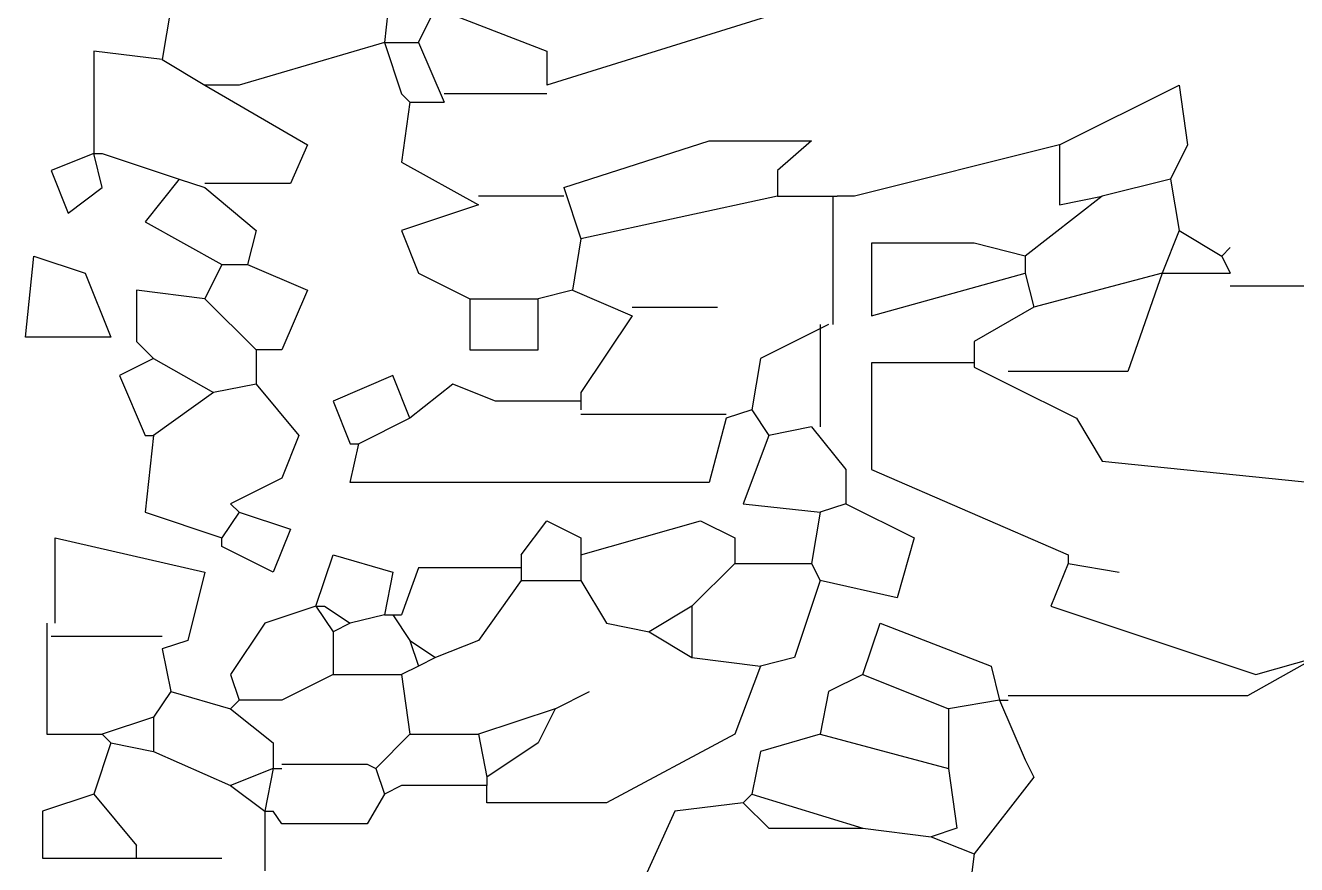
# Model space of a CAD drawing. Header units: metres. Extents: x -4 to 3.1, y -0.2 to 10.8.
# Drawn here: x -0.125 to 1.568, y 3.958 to 5.077 of the extents above; entities that cross this region are included whole.
import ezdxf

# ---------------------------------------------------------------- set-up
doc = ezdxf.new("R2010")
doc.units = ezdxf.units.M

msp = doc.modelspace()

# ---------------------------------------------------------------- linework, layer by layer
at = {"flags": 128}
for points in [[(0.3642, 5.1563), (0.3529, 5.0539)], [(0.0683, 5.0994), (0.0569, 5.0311)], [(0.3984, 5.0539), (0.4212, 5.0994), (0.5691, 5.0425), (0.5691, 4.9969)], [(0.3984, 5.0539), (0.4212, 5.0994), (0.5691, 5.0425), (0.5691, 4.9969)], [(0.9334, 5.1108), (0.5691, 4.9969)], [(0.9334, 5.1108), (0.5691, 4.9969)], [(0.9334, 5.1108), (0.5691, 4.9969)], [(0.3529, 5.0539), (0.1594, 4.9969), (0.1138, 4.9969)], [(0.3529, 5.0539), (0.1594, 4.9969), (0.1138, 4.9969)], [(0.3529, 5.0539), (0.1594, 4.9969), (0.1138, 4.9969)], [(0.3529, 5.0539), (0.3642, 5.0539)], [(0.3529, 5.0539), (0.3642, 5.0539)], [(0.3529, 5.0539), (0.3756, 4.9856), (0.387, 4.9742)], [(0.3642, 5.0539), (0.3984, 5.0539)], [(0.3642, 5.0539), (0.3984, 5.0539)], [(0.3984, 5.0539), (0.4325, 4.9742)], [(0.3984, 5.0539), (0.4325, 4.9742)], [(0.3984, 5.0539), (0.4325, 4.9742)], [(0.3984, 5.0539), (0.4325, 4.9742)], [(0.3984, 5.0539), (0.4325, 4.9742)], [(0.3984, 5.0539), (0.4325, 4.9742)], [(0.3984, 5.0539), (0.4325, 4.9742)], [(0.3984, 5.0539), (0.4325, 4.9742)], [(0.3984, 5.0539), (0.4325, 4.9742)], [(0.3984, 5.0539), (0.4325, 4.9742)], [(0.0569, 5.0311), (-0.0341, 5.0425), (-0.0341, 4.9059)], [(0.0569, 5.0311), (0.1138, 4.9969)], [(0.0569, 5.0311), (0.1138, 4.9969)], [(0.0569, 5.0311), (0.1138, 4.9969)], [(0.1138, 4.9969), (0.2504, 4.9173), (0.2277, 4.866), (0.1138, 4.866)], [(0.1138, 4.9969), (0.2504, 4.9173), (0.2277, 4.866), (0.1138, 4.866)], [(0.1138, 4.9969), (0.2504, 4.9173), (0.2277, 4.866), (0.1138, 4.866)], [(0.1138, 4.9969), (0.2504, 4.9173), (0.2277, 4.866), (0.1138, 4.866)], [(0.1138, 4.9969), (0.2504, 4.9173), (0.2277, 4.866), (0.1138, 4.866)], [(0.1138, 4.9969), (0.2504, 4.9173), (0.2277, 4.866), (0.1138, 4.866)], [(0.1138, 4.9969), (0.2504, 4.9173), (0.2277, 4.866), (0.1138, 4.866)], [(0.1138, 4.9969), (0.2504, 4.9173), (0.2277, 4.866), (0.1138, 4.866)], [(0.1138, 4.9969), (0.2504, 4.9173), (0.2277, 4.866), (0.1138, 4.866)], [(1.2521, 4.9173), (1.4114, 4.9969), (1.4228, 4.9173), (1.4001, 4.8717)], [(1.2521, 4.9173), (1.4114, 4.9969), (1.4228, 4.9173), (1.4001, 4.8717)], [(1.2521, 4.9173), (1.4114, 4.9969), (1.4228, 4.9173), (1.4001, 4.8717)], [(0.5691, 4.9856), (0.4325, 4.9856)], [(0.387, 4.9742), (0.3756, 4.8945), (0.4781, 4.8376)], [(0.387, 4.9742), (0.4325, 4.9742)], [(0.5919, 4.8604), (0.7854, 4.923), (0.922, 4.923), (0.8765, 4.8831), (0.8765, 4.849)], [(1.2521, 4.9173), (0.9789, 4.849), (0.9561, 4.849)], [(1.2521, 4.9173), (0.9789, 4.849), (0.9561, 4.849)], [(1.2521, 4.9173), (1.2521, 4.8376), (1.309, 4.849)], [(1.2521, 4.9173), (1.2521, 4.8376), (1.309, 4.849)], [(-0.0341, 4.9059), (-0.0911, 4.8831), (-0.0683, 4.8262), (-0.0228, 4.8604), (-0.0341, 4.9059)], [(-0.0341, 4.9059), (-0.0911, 4.8831), (-0.0683, 4.8262), (-0.0228, 4.8604), (-0.0341, 4.9059)], [(-0.0341, 4.9059), (-0.0911, 4.8831), (-0.0683, 4.8262), (-0.0228, 4.8604), (-0.0341, 4.9059)], [(-0.0341, 4.9059), (-0.0911, 4.8831), (-0.0683, 4.8262), (-0.0228, 4.8604), (-0.0341, 4.9059)], [(-0.0341, 4.9059), (-0.0228, 4.9059)], [(-0.0228, 4.9059), (0.0797, 4.8717)], [(-0.0228, 4.9059), (0.0797, 4.8717)], [(0.0797, 4.8717), (0.0341, 4.8148), (0.1366, 4.7579)], [(0.0797, 4.8717), (0.0341, 4.8148), (0.1366, 4.7579)], [(0.0797, 4.8717), (0.0341, 4.8148), (0.1366, 4.7579)], [(0.0797, 4.8717), (0.0341, 4.8148), (0.1366, 4.7579)], [(0.0797, 4.8717), (0.0341, 4.8148), (0.1366, 4.7579)], [(0.0797, 4.8717), (0.1138, 4.8604)], [(0.0797, 4.8717), (0.1138, 4.8604)], [(0.0797, 4.8717), (0.1138, 4.8604)], [(0.0797, 4.8717), (0.1138, 4.8604)], [(0.0797, 4.8717), (0.1138, 4.8604)], [(0.0797, 4.8717), (0.1138, 4.8604)], [(0.1138, 4.8604), (0.1821, 4.8034), (0.1707, 4.7579)], [(0.1138, 4.8604), (0.1821, 4.8034), (0.1707, 4.7579)], [(0.1138, 4.8604), (0.1821, 4.8034), (0.1707, 4.7579)], [(0.5919, 4.8604), (0.6147, 4.7921)], [(0.5919, 4.8604), (0.6147, 4.7921)], [(1.4001, 4.8717), (1.309, 4.849)], [(1.4001, 4.8717), (1.309, 4.849)], [(1.4001, 4.8717), (1.4114, 4.8034)], [(1.4001, 4.8717), (1.4114, 4.8034)], [(0.5919, 4.849), (0.4781, 4.849)], [(0.8765, 4.849), (0.6147, 4.7921)], [(0.8765, 4.849), (0.6147, 4.7921)], [(0.8765, 4.849), (0.6147, 4.7921)], [(0.8765, 4.849), (0.6147, 4.7921)], [(0.8765, 4.849), (0.6147, 4.7921)], [(0.8765, 4.849), (0.9561, 4.849)], [(0.9504, 4.849), (0.9504, 4.6782)], [(1.309, 4.849), (1.2065, 4.7693)], [(0.4781, 4.8376), (0.3756, 4.8034), (0.3984, 4.7465), (0.4667, 4.7124)], [(0.4781, 4.8376), (0.3756, 4.8034), (0.3984, 4.7465), (0.4667, 4.7124)], [(0.4781, 4.8376), (0.3756, 4.8034), (0.3984, 4.7465), (0.4667, 4.7124)], [(0.4781, 4.8376), (0.3756, 4.8034), (0.3984, 4.7465), (0.4667, 4.7124)], [(0.4781, 4.8376), (0.3756, 4.8034), (0.3984, 4.7465), (0.4667, 4.7124)], [(0.4781, 4.8376), (0.3756, 4.8034), (0.3984, 4.7465), (0.4667, 4.7124)], [(1.4797, 4.7295), (1.6277, 4.7295), (1.8781, 4.7807), (2.0033, 4.8376), (2.0944, 4.8148), (2.0944, 4.701), (2.0489, 4.6327), (2.1399, 4.5189)], [(1.4797, 4.7295), (1.6277, 4.7295), (1.8781, 4.7807), (2.0033, 4.8376), (2.0944, 4.8148), (2.0944, 4.701), (2.0489, 4.6327), (2.1399, 4.5189)], [(1.4797, 4.7295), (1.6277, 4.7295), (1.8781, 4.7807), (2.0033, 4.8376), (2.0944, 4.8148), (2.0944, 4.701), (2.0489, 4.6327), (2.1399, 4.5189)], [(0.6147, 4.7921), (0.6033, 4.7238)], [(1.4114, 4.8034), (1.3887, 4.7465)], [(1.4114, 4.8034), (1.4684, 4.7693)], [(1.4114, 4.8034), (1.4684, 4.7693)], [(1.2065, 4.7693), (1.1383, 4.7864), (1.0017, 4.7864), (1.0017, 4.6896), (1.2065, 4.7465)], [(1.2065, 4.7693), (1.1383, 4.7864), (1.0017, 4.7864), (1.0017, 4.6896), (1.2065, 4.7465)], [(1.2065, 4.7693), (1.1383, 4.7864), (1.0017, 4.7864), (1.0017, 4.6896), (1.2065, 4.7465)], [(1.4684, 4.7693), (1.4797, 4.7807)], [(1.4684, 4.7693), (1.4797, 4.7807)], [(-0.1138, 4.7693), (-0.0455, 4.7465), (-0.0114, 4.6612), (-0.1252, 4.6612), (-0.1138, 4.7693)], [(0.1366, 4.7579), (0.1138, 4.7124)], [(0.1366, 4.7579), (0.1138, 4.7124)], [(0.1366, 4.7579), (0.1707, 4.7579)], [(0.1707, 4.7579), (0.2504, 4.7238), (0.2163, 4.6441), (0.1821, 4.6441)], [(0.1707, 4.7579), (0.2504, 4.7238), (0.2163, 4.6441), (0.1821, 4.6441)], [(0.1707, 4.7579), (0.2504, 4.7238), (0.2163, 4.6441), (0.1821, 4.6441)], [(0.1707, 4.7579), (0.2504, 4.7238), (0.2163, 4.6441), (0.1821, 4.6441)], [(0.1707, 4.7579), (0.2504, 4.7238), (0.2163, 4.6441), (0.1821, 4.6441)], [(0.1707, 4.7579), (0.2504, 4.7238), (0.2163, 4.6441), (0.1821, 4.6441)], [(1.2065, 4.7693), (1.2065, 4.7465)], [(1.4684, 4.7693), (1.4797, 4.7465)], [(1.3887, 4.7465), (1.3431, 4.6156), (1.1838, 4.6156)], [(1.3887, 4.7465), (1.3431, 4.6156), (1.1838, 4.6156)], [(1.3887, 4.7465), (1.3431, 4.6156), (1.1838, 4.6156)], [(1.3887, 4.7465), (1.3431, 4.6156), (1.1838, 4.6156)], [(1.3887, 4.7465), (1.3431, 4.6156), (1.1838, 4.6156)], [(1.3887, 4.7465), (1.3431, 4.6156), (1.1838, 4.6156)], [(1.3887, 4.7465), (1.3431, 4.6156), (1.1838, 4.6156)], [(1.3887, 4.7465), (1.3431, 4.6156), (1.1838, 4.6156)], [(1.3887, 4.7465), (1.3431, 4.6156), (1.1838, 4.6156)], [(1.3887, 4.7465), (1.3431, 4.6156), (1.1838, 4.6156)], [(1.3887, 4.7465), (1.3431, 4.6156), (1.1838, 4.6156)], [(1.2065, 4.7465), (1.2179, 4.701)], [(1.2065, 4.7465), (1.2179, 4.701)], [(1.3887, 4.7465), (1.2179, 4.701)], [(1.3887, 4.7465), (1.2179, 4.701)], [(1.3887, 4.7465), (1.2179, 4.701)], [(1.3887, 4.7465), (1.4001, 4.7465)], [(1.4001, 4.7465), (1.4797, 4.7465)], [(1.4001, 4.7465), (1.4797, 4.7465)], [(1.4001, 4.7465), (1.4797, 4.7465)], [(1.4001, 4.7465), (1.4797, 4.7465)], [(1.4001, 4.7465), (1.4797, 4.7465)], [(0.1138, 4.7124), (0.0228, 4.7238), (0.0228, 4.6555), (0.0455, 4.6327)], [(0.1138, 4.7124), (0.0228, 4.7238), (0.0228, 4.6555), (0.0455, 4.6327)], [(0.1138, 4.7124), (0.0228, 4.7238), (0.0228, 4.6555), (0.0455, 4.6327)], [(0.1138, 4.7124), (0.0228, 4.7238), (0.0228, 4.6555), (0.0455, 4.6327)], [(0.1138, 4.7124), (0.0228, 4.7238), (0.0228, 4.6555), (0.0455, 4.6327)], [(0.1138, 4.7124), (0.1821, 4.6441)], [(0.1138, 4.7124), (0.1821, 4.6441)], [(0.1138, 4.7124), (0.1821, 4.6441)], [(0.4667, 4.7124), (0.4667, 4.6441), (0.5577, 4.6441), (0.5577, 4.7124)], [(0.4667, 4.7124), (0.5577, 4.7124)], [(0.4667, 4.7124), (0.4667, 4.6441), (0.5577, 4.6441), (0.5577, 4.7124)], [(0.4667, 4.7124), (0.5577, 4.7124)], [(0.4667, 4.7124), (0.4667, 4.6441), (0.5577, 4.6441), (0.5577, 4.7124)], [(0.6033, 4.7238), (0.5577, 4.7124)], [(0.6033, 4.7238), (0.683, 4.6896)], [(0.6033, 4.7238), (0.683, 4.6896)], [(0.683, 4.701), (0.7968, 4.701)], [(1.2179, 4.701), (1.1383, 4.6555), (1.1383, 4.6213)], [(1.2179, 4.701), (1.1383, 4.6555), (1.1383, 4.6213)], [(1.2179, 4.701), (1.1383, 4.6555), (1.1383, 4.6213)], [(0.683, 4.6896), (0.6147, 4.5872), (0.6147, 4.5644)], [(0.683, 4.6896), (0.6147, 4.5872), (0.6147, 4.5644)], [(0.683, 4.6896), (0.6147, 4.5872), (0.6147, 4.5644)], [(0.9447, 4.6782), (0.8537, 4.6327), (0.8423, 4.5644)], [(0.9334, 4.6782), (0.9334, 4.5416)], [(0.9334, 4.6782), (0.9334, 4.5416)], [(0.9334, 4.6782), (0.9334, 4.5416)], [(0.1821, 4.6441), (0.1821, 4.5986)], [(0.1821, 4.6441), (0.1821, 4.5986)], [(0.0455, 4.6327), (0, 4.6099), (0.0341, 4.5303), (0.0455, 4.5303)], [(0.0455, 4.6327), (0.1252, 4.5872)], [(1.1383, 4.627), (1.0017, 4.627), (1.0017, 4.4847), (1.2635, 4.3709), (1.2635, 4.3595)], [(1.1383, 4.627), (1.0017, 4.627), (1.0017, 4.4847), (1.2635, 4.3709), (1.2635, 4.3595)], [(1.1383, 4.627), (1.0017, 4.627), (1.0017, 4.4847), (1.2635, 4.3709), (1.2635, 4.3595)], [(0.387, 4.553), (0.3642, 4.6099), (0.2846, 4.5758), (0.3073, 4.5189), (0.3187, 4.5189)], [(0.387, 4.553), (0.3642, 4.6099), (0.2846, 4.5758), (0.3073, 4.5189), (0.3187, 4.5189)], [(0.387, 4.553), (0.3642, 4.6099), (0.2846, 4.5758), (0.3073, 4.5189), (0.3187, 4.5189)], [(0.387, 4.553), (0.3642, 4.6099), (0.2846, 4.5758), (0.3073, 4.5189), (0.3187, 4.5189)], [(1.1383, 4.6213), (1.1838, 4.5986)], [(1.1383, 4.6213), (1.1838, 4.5986)], [(0.1821, 4.5986), (0.1252, 4.5872)], [(0.1821, 4.5986), (0.239, 4.5303), (0.2163, 4.4733), (0.148, 4.4392), (0.1594, 4.4278)], [(0.6147, 4.5758), (0.5008, 4.5758), (0.4439, 4.5986), (0.387, 4.553)], [(0.6147, 4.5758), (0.5008, 4.5758), (0.4439, 4.5986), (0.387, 4.553)], [(0.6147, 4.5758), (0.5008, 4.5758), (0.4439, 4.5986), (0.387, 4.553)], [(0.6147, 4.5758), (0.5008, 4.5758), (0.4439, 4.5986), (0.387, 4.553)], [(0.6147, 4.5758), (0.5008, 4.5758), (0.4439, 4.5986), (0.387, 4.553)], [(1.1838, 4.5986), (1.2748, 4.553), (1.309, 4.4961), (1.7529, 4.4506), (2.1399, 4.5189)], [(1.1838, 4.5986), (1.2748, 4.553), (1.309, 4.4961), (1.7529, 4.4506), (2.1399, 4.5189)], [(1.1838, 4.5986), (1.2748, 4.553), (1.309, 4.4961), (1.7529, 4.4506), (2.1399, 4.5189)], [(1.1838, 4.5986), (1.2748, 4.553), (1.309, 4.4961), (1.7529, 4.4506), (2.1399, 4.5189)], [(1.1838, 4.5986), (1.2748, 4.553), (1.309, 4.4961), (1.7529, 4.4506), (2.1399, 4.5189)], [(1.1838, 4.5986), (1.2748, 4.553), (1.309, 4.4961), (1.7529, 4.4506), (2.1399, 4.5189)], [(0.1252, 4.5872), (0.0455, 4.5303)], [(0.1252, 4.5872), (0.0455, 4.5303)], [(0.1252, 4.5872), (0.0455, 4.5303)], [(0.1252, 4.5872), (0.0455, 4.5303)], [(0.1252, 4.5872), (0.0455, 4.5303)], [(0.1252, 4.5872), (0.0455, 4.5303)], [(0.6147, 4.5587), (0.8082, 4.5587)], [(0.8423, 4.5644), (0.8082, 4.553)], [(0.8423, 4.5644), (0.8082, 4.553)], [(0.8423, 4.5644), (0.8082, 4.553)], [(0.8423, 4.5644), (0.8082, 4.553)], [(0.8423, 4.5644), (0.8082, 4.553)], [(0.8423, 4.5644), (0.8651, 4.5303)], [(0.8082, 4.553), (0.7854, 4.4677), (0.3073, 4.4677), (0.3187, 4.5189)], [(0.8082, 4.553), (0.7854, 4.4677), (0.3073, 4.4677), (0.3187, 4.5189)], [(0.8082, 4.553), (0.7854, 4.4677), (0.3073, 4.4677), (0.3187, 4.5189)], [(0.8082, 4.553), (0.7854, 4.4677), (0.3073, 4.4677), (0.3187, 4.5189)], [(0.387, 4.553), (0.3187, 4.5189)], [(0.922, 4.5416), (0.8651, 4.5303)], [(0.922, 4.5416), (0.8651, 4.5303)], [(0.922, 4.5416), (0.9675, 4.4847), (0.9675, 4.4392)], [(0.922, 4.5416), (0.9675, 4.4847), (0.9675, 4.4392)], [(0.922, 4.5416), (0.9675, 4.4847), (0.9675, 4.4392)], [(0.0455, 4.5303), (0.0341, 4.4278), (0.1366, 4.3937)], [(0.8651, 4.5303), (0.8309, 4.4392), (0.9334, 4.4278)], [(0.8651, 4.5303), (0.8309, 4.4392), (0.9334, 4.4278)], [(0.9675, 4.4392), (0.9334, 4.4278)], [(0.9675, 4.4392), (0.9334, 4.4278)], [(0.9675, 4.4392), (0.9334, 4.4278)], [(0.9675, 4.4392), (0.9334, 4.4278)], [(0.9675, 4.4392), (1.0586, 4.3937), (1.0358, 4.314), (0.9334, 4.3368)], [(0.9675, 4.4392), (1.0586, 4.3937), (1.0358, 4.314), (0.9334, 4.3368)], [(0.1594, 4.4278), (0.1366, 4.3937)], [(0.1594, 4.4278), (0.2277, 4.4051), (0.2049, 4.3481), (0.1366, 4.3823), (0.1366, 4.3937)], [(0.1594, 4.4278), (0.2277, 4.4051), (0.2049, 4.3481), (0.1366, 4.3823), (0.1366, 4.3937)], [(0.1594, 4.4278), (0.2277, 4.4051), (0.2049, 4.3481), (0.1366, 4.3823), (0.1366, 4.3937)], [(0.1594, 4.4278), (0.2277, 4.4051), (0.2049, 4.3481), (0.1366, 4.3823), (0.1366, 4.3937)], [(0.9334, 4.4278), (0.922, 4.3595)], [(0.9334, 4.4278), (0.922, 4.3595)], [(0.9334, 4.4278), (0.922, 4.3595)], [(0.9334, 4.4278), (0.922, 4.3595)], [(0.9334, 4.4278), (0.922, 4.3595)], [(0.535, 4.3709), (0.5691, 4.4164), (0.6147, 4.3937), (0.6147, 4.3709)], [(0.535, 4.3709), (0.5691, 4.4164), (0.6147, 4.3937), (0.6147, 4.3709)], [(0.535, 4.3709), (0.5691, 4.4164), (0.6147, 4.3937), (0.6147, 4.3709)], [(0.535, 4.3709), (0.5691, 4.4164), (0.6147, 4.3937), (0.6147, 4.3709)], [(0.535, 4.3709), (0.5691, 4.4164), (0.6147, 4.3937), (0.6147, 4.3709)], [(0.6147, 4.3709), (0.774, 4.4164), (0.8195, 4.3937), (0.8195, 4.3595)], [(0.6147, 4.3709), (0.774, 4.4164), (0.8195, 4.3937), (0.8195, 4.3595)], [(-0.0854, 4.2798), (-0.0854, 4.3937), (0.1138, 4.3481), (0.0911, 4.2571), (0.0569, 4.2457)], [(0.2618, 4.3026), (0.2846, 4.3709), (0.3642, 4.3481), (0.3529, 4.2912)], [(0.535, 4.3709), (0.535, 4.3368)], [(0.535, 4.3709), (0.535, 4.3368)], [(0.535, 4.3709), (0.535, 4.3368)], [(0.535, 4.3709), (0.535, 4.3368)], [(0.535, 4.3709), (0.535, 4.3368)], [(0.6147, 4.3709), (0.6147, 4.3368)], [(0.535, 4.3538), (0.3984, 4.3538), (0.3756, 4.2912)], [(0.8195, 4.3595), (0.7626, 4.3026)], [(0.8195, 4.3595), (0.922, 4.3595)], [(0.922, 4.3595), (0.9334, 4.3368)], [(0.922, 4.3595), (0.9334, 4.3368)], [(0.922, 4.3595), (0.9334, 4.3368)], [(0.922, 4.3595), (0.9334, 4.3368)], [(0.922, 4.3595), (0.9334, 4.3368)], [(0.922, 4.3595), (0.9334, 4.3368)], [(0.922, 4.3595), (0.9334, 4.3368)], [(0.922, 4.3595), (0.9334, 4.3368)], [(0.922, 4.3595), (0.9334, 4.3368)], [(0.922, 4.3595), (0.9334, 4.3368)], [(0.922, 4.3595), (0.9334, 4.3368)], [(1.2635, 4.3595), (1.2407, 4.3026), (1.5139, 4.2116), (1.5936, 4.2343), (1.5025, 4.1831), (1.1838, 4.1831)], [(1.2635, 4.3595), (1.3318, 4.3481)], [(0.535, 4.3368), (0.4781, 4.2571), (0.4212, 4.2343)], [(0.535, 4.3368), (0.6147, 4.3368)], [(0.535, 4.3368), (0.6147, 4.3368)], [(0.6147, 4.3368), (0.6488, 4.2798), (0.7057, 4.2685)], [(0.9334, 4.3368), (0.8992, 4.2343), (0.8537, 4.2229)], [(0.9334, 4.3368), (0.8992, 4.2343), (0.8537, 4.2229)], [(0.9334, 4.3368), (0.8992, 4.2343), (0.8537, 4.2229)], [(0.9334, 4.3368), (0.8992, 4.2343), (0.8537, 4.2229)], [(0.9334, 4.3368), (0.8992, 4.2343), (0.8537, 4.2229)], [(0.2618, 4.3026), (0.1935, 4.2798), (0.148, 4.2116), (0.1594, 4.1774)], [(0.2618, 4.3026), (0.1935, 4.2798), (0.148, 4.2116), (0.1594, 4.1774)], [(0.2618, 4.3026), (0.1935, 4.2798), (0.148, 4.2116), (0.1594, 4.1774)], [(0.2618, 4.3026), (0.1935, 4.2798), (0.148, 4.2116), (0.1594, 4.1774)], [(0.2618, 4.3026), (0.1935, 4.2798), (0.148, 4.2116), (0.1594, 4.1774)], [(0.2618, 4.3026), (0.1935, 4.2798), (0.148, 4.2116), (0.1594, 4.1774)], [(0.2618, 4.3026), (0.2846, 4.2685)], [(0.2618, 4.3026), (0.2846, 4.2685)], [(0.2618, 4.3026), (0.2846, 4.2685)], [(0.2618, 4.3026), (0.2732, 4.3026)], [(0.2618, 4.3026), (0.2846, 4.2685)], [(0.2618, 4.3026), (0.2846, 4.2685)], [(0.2618, 4.3026), (0.2732, 4.3026)], [(0.2618, 4.3026), (0.2846, 4.2685)], [(0.2618, 4.3026), (0.2846, 4.2685)], [(0.2732, 4.3026), (0.3073, 4.2798)], [(0.2732, 4.3026), (0.3073, 4.2798)], [(0.7626, 4.3026), (0.7057, 4.2685)], [(0.7626, 4.3026), (0.7626, 4.2343)], [(0.7626, 4.3026), (0.7626, 4.2343)], [(0.7626, 4.3026), (0.7626, 4.2343)], [(0.7626, 4.3026), (0.7626, 4.2343)], [(0.7626, 4.3026), (0.7626, 4.2343)], [(0.7626, 4.3026), (0.7626, 4.2343)], [(0.7626, 4.3026), (0.7626, 4.2343)], [(0.7626, 4.3026), (0.7626, 4.2343)], [(0.7626, 4.3026), (0.7626, 4.2343)], [(0.7626, 4.3026), (0.7626, 4.2343)], [(0.3529, 4.2912), (0.3073, 4.2798)], [(0.3529, 4.2912), (0.3073, 4.2798)], [(0.3529, 4.2912), (0.3073, 4.2798)], [(0.3529, 4.2912), (0.3073, 4.2798)], [(0.3529, 4.2912), (0.3073, 4.2798)], [(0.3529, 4.2912), (0.3073, 4.2798)], [(0.3529, 4.2912), (0.3642, 4.2912)], [(0.3642, 4.2912), (0.3756, 4.2912)], [(0.3642, 4.2912), (0.387, 4.2571)], [(0.3642, 4.2912), (0.3756, 4.2912)], [(0.3642, 4.2912), (0.387, 4.2571)], [(0.3642, 4.2912), (0.387, 4.2571)], [(-0.0968, 4.2798), (-0.0968, 4.1319), (-0.0228, 4.1319)], [(0.3073, 4.2798), (0.2846, 4.2685)], [(0.3073, 4.2798), (0.2846, 4.2685)], [(0.3073, 4.2798), (0.2846, 4.2685)], [(0.3073, 4.2798), (0.2846, 4.2685)], [(0.3073, 4.2798), (0.2846, 4.2685)], [(0.3073, 4.2798), (0.2846, 4.2685)], [(0.3073, 4.2798), (0.2846, 4.2685)], [(0.3073, 4.2798), (0.2846, 4.2685)], [(0.3073, 4.2798), (0.2846, 4.2685)], [(0.3073, 4.2798), (0.2846, 4.2685)], [(0.2846, 4.2685), (0.2846, 4.2116)], [(0.2846, 4.2685), (0.2846, 4.2116)], [(0.2846, 4.2685), (0.2846, 4.2116)], [(0.2846, 4.2685), (0.2846, 4.2116)], [(0.2846, 4.2685), (0.2846, 4.2116)], [(0.2846, 4.2685), (0.2846, 4.2116)], [(0.7057, 4.2685), (0.7626, 4.2343)], [(0.9903, 4.2116), (1.0131, 4.2798), (1.161, 4.2229), (1.1724, 4.1774)], [(0.9903, 4.2116), (1.0131, 4.2798), (1.161, 4.2229), (1.1724, 4.1774)], [(0.9903, 4.2116), (1.0131, 4.2798), (1.161, 4.2229), (1.1724, 4.1774)], [(-0.0911, 4.2628), (0.0569, 4.2628)], [(-0.0911, 4.2628), (0.0569, 4.2628)], [(0.387, 4.2571), (0.4212, 4.2343)], [(0.387, 4.2571), (0.3984, 4.2229)], [(0.387, 4.2571), (0.4212, 4.2343)], [(0.387, 4.2571), (0.4212, 4.2343)], [(0.0569, 4.2457), (0.0683, 4.1888)], [(0.0569, 4.2457), (0.0683, 4.1888)], [(0.4212, 4.2343), (0.3984, 4.2229)], [(0.4212, 4.2343), (0.3984, 4.2229)], [(0.4212, 4.2343), (0.3984, 4.2229)], [(0.4212, 4.2343), (0.3984, 4.2229)], [(0.4212, 4.2343), (0.3984, 4.2229)], [(0.4212, 4.2343), (0.3984, 4.2229)], [(0.4212, 4.2343), (0.3984, 4.2229)], [(0.4212, 4.2343), (0.3984, 4.2229)], [(0.7626, 4.2343), (0.8537, 4.2229)], [(0.7626, 4.2343), (0.8537, 4.2229)], [(0.3984, 4.2229), (0.3756, 4.2116)], [(0.3984, 4.2229), (0.3756, 4.2116)], [(0.3984, 4.2229), (0.3756, 4.2116)], [(0.8537, 4.2229), (0.8195, 4.1319), (0.6488, 4.0408), (0.4894, 4.0408), (0.4894, 4.0636)], [(0.8537, 4.2229), (0.8195, 4.1319), (0.6488, 4.0408), (0.4894, 4.0408), (0.4894, 4.0636)], [(0.2846, 4.2116), (0.2163, 4.1774), (0.1594, 4.1774)], [(0.2846, 4.2116), (0.2163, 4.1774), (0.1594, 4.1774)], [(0.2846, 4.2116), (0.2163, 4.1774), (0.1594, 4.1774)], [(0.2846, 4.2116), (0.3756, 4.2116)], [(0.2846, 4.2116), (0.3756, 4.2116)], [(0.3756, 4.2116), (0.387, 4.1319)], [(0.3756, 4.2116), (0.387, 4.1319)], [(0.3756, 4.2116), (0.387, 4.1319)], [(0.3756, 4.2116), (0.387, 4.1319)], [(0.3756, 4.2116), (0.387, 4.1319)], [(0.3756, 4.2116), (0.387, 4.1319)], [(0.9903, 4.2116), (0.9447, 4.1888), (0.9334, 4.1319)], [(0.9903, 4.2116), (0.9447, 4.1888), (0.9334, 4.1319)], [(0.9903, 4.2116), (1.1041, 4.166)], [(0.0683, 4.1888), (0.0455, 4.1546)], [(0.0683, 4.1888), (0.148, 4.166)], [(0.0683, 4.1888), (0.148, 4.166)], [(0.5805, 4.166), (0.626, 4.1888)], [(0.5805, 4.166), (0.626, 4.1888)], [(0.5805, 4.166), (0.626, 4.1888)], [(0.5805, 4.166), (0.626, 4.1888)], [(0.5805, 4.166), (0.626, 4.1888)], [(0.5805, 4.166), (0.626, 4.1888)], [(0.1594, 4.1774), (0.148, 4.166)], [(0.1594, 4.1774), (0.148, 4.166)], [(0.1594, 4.1774), (0.148, 4.166)], [(0.1594, 4.1774), (0.148, 4.166)], [(0.148, 4.166), (0.2049, 4.1205), (0.2049, 4.0863)], [(0.148, 4.166), (0.2049, 4.1205), (0.2049, 4.0863)], [(0.5805, 4.166), (0.4781, 4.1319)], [(0.5805, 4.166), (0.4781, 4.1319)], [(0.5805, 4.166), (0.4781, 4.1319)], [(0.5805, 4.166), (0.5577, 4.1205), (0.4894, 4.075)], [(0.5805, 4.166), (0.5577, 4.1205), (0.4894, 4.075)], [(1.1724, 4.1774), (1.1041, 4.166)], [(1.1724, 4.1774), (1.1041, 4.166)], [(1.1724, 4.1774), (1.1041, 4.166)], [(1.1041, 4.166), (1.1041, 4.0863)], [(1.1724, 4.1774), (1.2065, 4.0977), (1.2179, 4.075), (1.1383, 3.9725)], [(1.1724, 4.1774), (1.1838, 4.1774)], [(1.1724, 4.1774), (1.1838, 4.1774)], [(1.1724, 4.1774), (1.1838, 4.1774)], [(0.0455, 4.1546), (-0.0228, 4.1319)], [(0.0455, 4.1546), (0.0455, 4.1091)], [(-0.0228, 4.1319), (-0.0114, 4.1205)], [(-0.0228, 4.1319), (-0.0114, 4.1205)], [(-0.0228, 4.1319), (-0.0114, 4.1205)], [(-0.0228, 4.1319), (-0.0114, 4.1205)], [(0.387, 4.1319), (0.3415, 4.0863)], [(0.387, 4.1319), (0.3415, 4.0863)], [(0.387, 4.1319), (0.4781, 4.1319)], [(0.4781, 4.1319), (0.4894, 4.075)], [(0.9334, 4.1319), (0.8537, 4.1091), (0.8423, 4.0522)], [(0.9334, 4.1319), (1.1041, 4.0863)], [(-0.0114, 4.1205), (-0.0341, 4.0522)], [(-0.0114, 4.1205), (-0.0341, 4.0522)], [(-0.0114, 4.1205), (-0.0341, 4.0522)], [(-0.0114, 4.1205), (-0.0341, 4.0522)], [(-0.0114, 4.1205), (-0.0341, 4.0522)], [(-0.0114, 4.1205), (0.0455, 4.1091)], [(0.0455, 4.1091), (0.148, 4.0636)], [(0.0455, 4.1091), (0.148, 4.0636)], [(0.0455, 4.1091), (0.148, 4.0636)], [(0.2049, 4.0863), (0.148, 4.0636)], [(0.2049, 4.0863), (0.1935, 4.0294)], [(0.2049, 4.0863), (0.1935, 4.0294)], [(0.2049, 4.0863), (0.2163, 4.0863)], [(0.2049, 4.0863), (0.2163, 4.0863)], [(0.2049, 4.0863), (0.2163, 4.0863)], [(0.2049, 4.0863), (0.2163, 4.0863)], [(0.2163, 4.092), (0.3301, 4.092), (0.3415, 4.0863)], [(0.3415, 4.0863), (0.3529, 4.0522)], [(1.1041, 4.0863), (1.1155, 4.0067), (1.0813, 3.9953)], [(1.1041, 4.0863), (1.1155, 4.0067), (1.0813, 3.9953)], [(1.1041, 4.0863), (1.1155, 4.0067), (1.0813, 3.9953)], [(0.148, 4.0636), (0.1935, 4.0294)], [(0.148, 4.0636), (0.1935, 4.0294)], [(0.4894, 4.0636), (0.3756, 4.0636), (0.3529, 4.0522)], [(0.4894, 4.0636), (0.3756, 4.0636), (0.3529, 4.0522)], [(0.4894, 4.0636), (0.3756, 4.0636), (0.3529, 4.0522)], [(0.4894, 4.075), (0.4894, 4.0636)], [(-0.0341, 4.0522), (-0.1024, 4.0294), (-0.1024, 3.9668), (0.0228, 3.9668), (0.0228, 3.9839)], [(-0.0341, 4.0522), (0.0228, 3.9839)], [(0.3529, 4.0522), (0.3301, 4.0124), (0.2163, 4.0124), (0.2049, 4.0294)], [(0.8423, 4.0522), (0.8309, 4.0408)], [(0.8423, 4.0522), (0.9903, 4.0067)], [(0.8309, 4.0408), (0.7399, 4.0294), (0.683, 3.9042), (0.8423, 3.8359)], [(0.8309, 4.0408), (0.7399, 4.0294), (0.683, 3.9042), (0.8423, 3.8359)], [(0.8309, 4.0408), (0.7399, 4.0294), (0.683, 3.9042), (0.8423, 3.8359)], [(0.8309, 4.0408), (0.7399, 4.0294), (0.683, 3.9042), (0.8423, 3.8359)], [(0.8309, 4.0408), (0.7399, 4.0294), (0.683, 3.9042), (0.8423, 3.8359)], [(0.8309, 4.0408), (0.7399, 4.0294), (0.683, 3.9042), (0.8423, 3.8359)], [(0.8309, 4.0408), (0.7399, 4.0294), (0.683, 3.9042), (0.8423, 3.8359)], [(0.8309, 4.0408), (0.8651, 4.0067), (0.9903, 4.0067)], [(0.8309, 4.0408), (0.8651, 4.0067), (0.9903, 4.0067)], [(0.8309, 4.0408), (0.8651, 4.0067), (0.9903, 4.0067)], [(0.8309, 4.0408), (0.8651, 4.0067), (0.9903, 4.0067)], [(0.8309, 4.0408), (0.8651, 4.0067), (0.9903, 4.0067)], [(0.8309, 4.0408), (0.8651, 4.0067), (0.9903, 4.0067)], [(0.1935, 4.0294), (0.2049, 4.0294)], [(0.1935, 4.0294), (0.2049, 4.0294)], [(0.1935, 4.0294), (0.1935, 3.9498)], [(0.1935, 4.0294), (0.2049, 4.0294)], [(0.1935, 4.0294), (0.1935, 3.9498)], [(0.9903, 4.0067), (1.0813, 3.9953)], [(0.9903, 4.0067), (1.0813, 3.9953)], [(0.9903, 4.0067), (1.0813, 3.9953)], [(0.9903, 4.0067), (1.0813, 3.9953)], [(0.9903, 4.0067), (1.0813, 3.9953)], [(0.9903, 4.0067), (1.0813, 3.9953)], [(0.9903, 4.0067), (1.0813, 3.9953)], [(0.9903, 4.0067), (1.0813, 3.9953)], [(1.0813, 3.9953), (1.1383, 3.9725)], [(1.0813, 3.9953), (1.1383, 3.9725)], [(1.0813, 3.9953), (1.1383, 3.9725)], [(1.0813, 3.9953), (1.1383, 3.9725)], [(1.0813, 3.9953), (1.1383, 3.9725)], [(1.0813, 3.9953), (1.1383, 3.9725)], [(0.0228, 3.9668), (0.1366, 3.9668)], [(0.0228, 3.9668), (0.1366, 3.9668)], [(1.1383, 3.9725), (1.1269, 3.8815), (0.8992, 3.8245), (0.8423, 3.8359)]]:
    msp.add_lwpolyline(points, dxfattribs=at)

doc.saveas('drawing.dxf')
